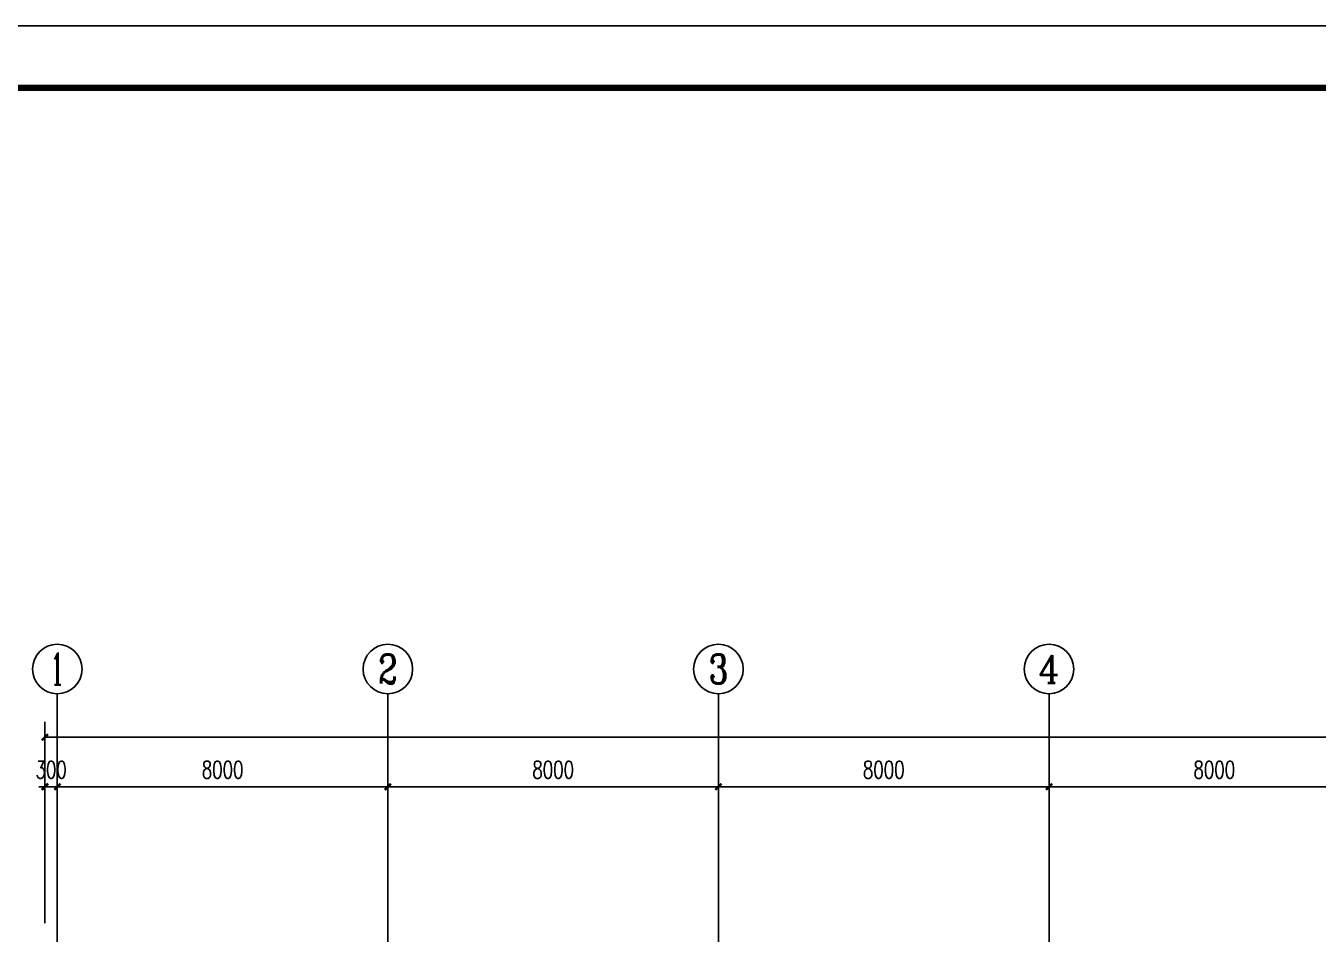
# Model space of a CAD drawing. Extents: x 0 to 2972856, y -1269770 to 0.
# Drawn here: x 2674394 to 2705669, y -870466 to -847999 of the extents above; entities that cross this region are included whole.
import ezdxf
from ezdxf.enums import TextEntityAlignment as Align

# ---------------------------------------------------------------- set-up
doc = ezdxf.new("R2010")
doc.units = 0
doc.header["$LTSCALE"] = 1000
doc.header["$PDSIZE"] = 50
doc.linetypes.add('接地线', pattern=[1.35002, 0.5, -1e-05, 1e-05, 0.5, -0.125, 0.1, -0.125])
for name, color, linetype in [('1-建筑底图', 8, 'Continuous'), ('AXIS_TEXT', 7, 'Continuous'), ('BTTK', 7, 'Continuous'), ('PUB_TITLE', 7, 'Continuous'), ('电-线路-接地网', 6, '接地线')]:
    doc.layers.add(name, color=color, linetype=linetype)
doc.layers.add('yichutu', color=7, linetype='Continuous', true_color=0xffffff, plot=False)
doc.styles.add('_TCH_AXIS', font='COMPLEX', dxfattribs={"bigfont": 'GBCBIG'})
doc.styles.add('A_DIM_T3', font='SIMPLEX', dxfattribs={"width": 0.7, "bigfont": 'HZ'})
doc.styles.add('COMPLEX', font='COMPLEX')
doc.styles.add('HZ(TK)', font='geniso.shx', dxfattribs={"width": 0.9, "bigfont": 'hztxt.shx'})
doc.dimstyles.new('_TCH_ARCH&&150', dxfattribs={"dimtxt": 420, "dimasz": 150, "dimexe": 375, "dimexo": 450, "dimgap": 202.5, "dimtad": 1, "dimdec": 0, "dimzin": 0, "dimdsep": 46, "dimtxsty": 'A_DIM_T3', "dimblk": 'ARCHTICK', "dimcen": 0.09, "dimclrt": 7, "dimazin": 2, "dimtfac": 1, "dimtdec": 0, "dimtix": 1, "dimtmove": 2, "dimatfit": 3, "dimfxl": 150, "dimtolj": 1, "dimtzin": 0, "dimarcsym": 0})

# ---------------------------------------------------------------- blocks, each defined once
blk = doc.blocks.new('vhtemplate_2020年新竖式图框_A0')
at = {"layer": 'PUB_TITLE', "color": 7}
blk.add_lwpolyline([(0, 0), (1189, 0), (1189, 841), (0, 841)], close=True, dxfattribs=at)
at = {"layer": 'PUB_TITLE', "const_width": 1}
blk.add_lwpolyline([(25, 10), (1179, 10), (1179, 831), (25, 831)], close=True, dxfattribs=at)
at = {"layer": 'BTTK', "color": 4, "style": 'HZ(TK)', "width": 0.9}
for tag, p in [('合作单位', (1144, 743.5)), ('建设单位', (1144, 209.5)), ('工程名称', (1144, 176.5)), ('子项名称', (1154, 160)), ('图纸名称', (1144, 141))]:
    blk.add_attdef(tag, text='', height=3.5, dxfattribs=at).set_placement(p, align=Align.MIDDLE_CENTER)
for tag, p in [('注册证书号', (1156.5, 309.01)), ('注册印章号', (1156.5, 301.01)), ('设计号', (1154, 193)), ('图别', (1137.75, 34)), ('图号', (1170.25, 34)), ('版本号', (1137.75, 26)), ('日期', (1170.25, 26))]:
    blk.add_attdef(tag, text='', height=3.5, dxfattribs=at).set_placement(p, align=Align.MIDDLE)
blk = doc.blocks.new('yct-1189-841-178350-126150-150-0.0')
at = {"layer": 'yichutu', "color": 7, "linetype": 'ByBlock', "true_color": 0xffffff}
blk.add_lwpolyline([(0, 0), (0, 126150), (178350, 126150), (178350, 0)], close=True, dxfattribs=at)
blk = doc.blocks.new('_ArchTick')
at = {"color": 0, "linetype": 'ByBlock', "const_width": 0.4}
blk.add_lwpolyline([(-0.5, -0.5), (0.5, 0.5)], dxfattribs=at)
blk = doc.blocks.new('*D91')
at = {"layer": '1-建筑底图', "color": 0, "lineweight": -2, "transparency": 16777216}
for p, q in [((2060077, -726076), (2060077, -721201)), ((2167277, -726076), (2167277, -721201)), ((2060077, -721576), (2167277, -721576))]:
    blk.add_line(p, q, dxfattribs=at)
at = {"layer": 'Defpoints', "color": 0, "transparency": 16777216}
for p in [(2167277, -721576), (2060077, -726526), (2167277, -726526)]:
    blk.add_point(p, dxfattribs=at)
at = {"layer": '1-建筑底图', "color": 0, "lineweight": -2, "transparency": 16777216, "xscale": 150, "yscale": 150, "zscale": 150, "rotation": 180}
blk.add_blockref('_ArchTick', (2060077, -721576), dxfattribs=at)
at = {"layer": '1-建筑底图', "color": 0, "lineweight": -2, "transparency": 16777216, "xscale": 150, "yscale": 150, "zscale": 150}
blk.add_blockref('_ArchTick', (2167277, -721576), dxfattribs=at)
at = {"layer": '1-建筑底图', "color": 7, "transparency": 16777216, "insert": (2113677, -721164), "char_height": 420, "attachment_point": 5, "style": 'A_DIM_T3'}
blk.add_mtext('\\A1;107200', dxfattribs=at)
blk = doc.blocks.new('*D92')
at = {"layer": '1-建筑底图', "color": 0, "lineweight": -2, "transparency": 16777216}
for p, q in [((2060077, -726076), (2060077, -722401)), ((2060377, -726076), (2060377, -722401)), ((2060077, -722776), (2059927, -722776)), ((2060077, -722776), (2060377, -722776)), ((2060377, -722776), (2060527, -722776))]:
    blk.add_line(p, q, dxfattribs=at)
at = {"layer": 'Defpoints', "color": 0, "transparency": 16777216}
for p in [(2060377, -722776), (2060077, -726526), (2060377, -726526)]:
    blk.add_point(p, dxfattribs=at)
at = {"layer": '1-建筑底图', "color": 0, "lineweight": -2, "transparency": 16777216, "xscale": 150, "yscale": 150, "zscale": 150}
blk.add_blockref('_ArchTick', (2060077, -722776), dxfattribs=at)
at = {"layer": '1-建筑底图', "color": 0, "lineweight": -2, "transparency": 16777216, "xscale": 150, "yscale": 150, "zscale": 150, "rotation": 180}
blk.add_blockref('_ArchTick', (2060377, -722776), dxfattribs=at)
at = {"layer": '1-建筑底图', "color": 7, "transparency": 16777216, "insert": (2060227, -722364), "char_height": 420, "attachment_point": 5, "style": 'A_DIM_T3'}
blk.add_mtext('\\A1;300', dxfattribs=at)
blk = doc.blocks.new('*D93')
at = {"layer": '1-建筑底图', "color": 0, "lineweight": -2, "transparency": 16777216}
for p, q in [((2060377, -726076), (2060377, -722401)), ((2068377, -726076), (2068377, -722401)), ((2060377, -722776), (2068377, -722776))]:
    blk.add_line(p, q, dxfattribs=at)
at = {"layer": 'Defpoints', "color": 0, "transparency": 16777216}
for p in [(2068377, -722776), (2060377, -726526), (2068377, -726526)]:
    blk.add_point(p, dxfattribs=at)
at = {"layer": '1-建筑底图', "color": 0, "lineweight": -2, "transparency": 16777216, "xscale": 150, "yscale": 150, "zscale": 150, "rotation": 180}
blk.add_blockref('_ArchTick', (2060377, -722776), dxfattribs=at)
at = {"layer": '1-建筑底图', "color": 0, "lineweight": -2, "transparency": 16777216, "xscale": 150, "yscale": 150, "zscale": 150}
blk.add_blockref('_ArchTick', (2068377, -722776), dxfattribs=at)
at = {"layer": '1-建筑底图', "color": 7, "transparency": 16777216, "insert": (2064377, -722364), "char_height": 420, "attachment_point": 5, "style": 'A_DIM_T3'}
blk.add_mtext('\\A1;8000', dxfattribs=at)
blk = doc.blocks.new('*D94')
at = {"layer": '1-建筑底图', "color": 0, "lineweight": -2, "transparency": 16777216}
for p, q in [((2068377, -726076), (2068377, -722401)), ((2076377, -726076), (2076377, -722401)), ((2068377, -722776), (2076377, -722776))]:
    blk.add_line(p, q, dxfattribs=at)
at = {"layer": 'Defpoints', "color": 0, "transparency": 16777216}
for p in [(2076377, -722776), (2068377, -726526), (2076377, -726526)]:
    blk.add_point(p, dxfattribs=at)
at = {"layer": '1-建筑底图', "color": 0, "lineweight": -2, "transparency": 16777216, "xscale": 150, "yscale": 150, "zscale": 150, "rotation": 180}
blk.add_blockref('_ArchTick', (2068377, -722776), dxfattribs=at)
at = {"layer": '1-建筑底图', "color": 0, "lineweight": -2, "transparency": 16777216, "xscale": 150, "yscale": 150, "zscale": 150}
blk.add_blockref('_ArchTick', (2076377, -722776), dxfattribs=at)
at = {"layer": '1-建筑底图', "color": 7, "transparency": 16777216, "insert": (2072377, -722364), "char_height": 420, "attachment_point": 5, "style": 'A_DIM_T3'}
blk.add_mtext('\\A1;8000', dxfattribs=at)
blk = doc.blocks.new('*D95')
at = {"layer": '1-建筑底图', "color": 0, "lineweight": -2, "transparency": 16777216}
for p, q in [((2076377, -726076), (2076377, -722401)), ((2084377, -726076), (2084377, -722401)), ((2076377, -722776), (2084377, -722776))]:
    blk.add_line(p, q, dxfattribs=at)
at = {"layer": 'Defpoints', "color": 0, "transparency": 16777216}
for p in [(2084377, -722776), (2076377, -726526), (2084377, -726526)]:
    blk.add_point(p, dxfattribs=at)
at = {"layer": '1-建筑底图', "color": 0, "lineweight": -2, "transparency": 16777216, "xscale": 150, "yscale": 150, "zscale": 150, "rotation": 180}
blk.add_blockref('_ArchTick', (2076377, -722776), dxfattribs=at)
at = {"layer": '1-建筑底图', "color": 0, "lineweight": -2, "transparency": 16777216, "xscale": 150, "yscale": 150, "zscale": 150}
blk.add_blockref('_ArchTick', (2084377, -722776), dxfattribs=at)
at = {"layer": '1-建筑底图', "color": 7, "transparency": 16777216, "insert": (2080377, -722364), "char_height": 420, "attachment_point": 5, "style": 'A_DIM_T3'}
blk.add_mtext('\\A1;8000', dxfattribs=at)
blk = doc.blocks.new('*D96')
at = {"layer": '1-建筑底图', "color": 0, "lineweight": -2, "transparency": 16777216}
for p, q in [((2084377, -726076), (2084377, -722401)), ((2092377, -726076), (2092377, -722401)), ((2084377, -722776), (2092377, -722776))]:
    blk.add_line(p, q, dxfattribs=at)
at = {"layer": 'Defpoints', "color": 0, "transparency": 16777216}
for p in [(2092377, -722776), (2084377, -726526), (2092377, -726526)]:
    blk.add_point(p, dxfattribs=at)
at = {"layer": '1-建筑底图', "color": 0, "lineweight": -2, "transparency": 16777216, "xscale": 150, "yscale": 150, "zscale": 150, "rotation": 180}
blk.add_blockref('_ArchTick', (2084377, -722776), dxfattribs=at)
at = {"layer": '1-建筑底图', "color": 0, "lineweight": -2, "transparency": 16777216, "xscale": 150, "yscale": 150, "zscale": 150}
blk.add_blockref('_ArchTick', (2092377, -722776), dxfattribs=at)
at = {"layer": '1-建筑底图', "color": 7, "transparency": 16777216, "insert": (2088377, -722364), "char_height": 420, "attachment_point": 5, "style": 'A_DIM_T3'}
blk.add_mtext('\\A1;8000', dxfattribs=at)
blk = doc.blocks.new('_AXISO')
blk.add_circle((0, 0), 0.5)
at = {"layer": 'AXIS_TEXT', "style": 'COMPLEX', "width": 1.041667}
blk.add_attdef('A', text='', height=0.56, dxfattribs=at).set_placement((-0.25, -0.28), (0.25, -0.28), align=Align.FIT)
blk = doc.blocks.new('1-1层建筑底图')
at = {"layer": '1-建筑底图'}
for p, q in [((2060376.6, -726526.3), (2060376.6, -720526.3)), ((2068376.6, -726526.3), (2068376.6, -720526.3)), ((2076376.6, -726526.3), (2076376.6, -720526.3)), ((2084376.6, -726526.3), (2084376.6, -720526.3))]:
    blk.add_line(p, q, dxfattribs=at)
ref = blk.add_blockref('_AXISO', (2060376.6, -719926.3), dxfattribs=dict(at, xscale=1200, yscale=1200, zscale=1200))
ref.add_attrib('A', '1', dxfattribs={"layer": 'AXIS_TEXT', "height": 772.1, "style": '_TCH_AXIS'}).set_placement((2060211.2, -720312.3), (2060542.1, -720312.3), align=Align.FIT)
ref = blk.add_blockref('_AXISO', (2068376.6, -719926.3), dxfattribs=dict(at, xscale=1200, yscale=1200, zscale=1200))
ref.add_attrib('A', '2', dxfattribs={"layer": 'AXIS_TEXT', "height": 698.9, "style": '_TCH_AXIS'}).set_placement((2068143.6, -720275.8), (2068609.6, -720275.8), align=Align.FIT)
ref = blk.add_blockref('_AXISO', (2076376.6, -719926.3), dxfattribs=dict(at, xscale=1200, yscale=1200, zscale=1200))
ref.add_attrib('A', '3', dxfattribs={"layer": 'AXIS_TEXT', "height": 698.9, "style": '_TCH_AXIS'}).set_placement((2076143.6, -720275.8), (2076609.6, -720275.8), align=Align.FIT)
ref = blk.add_blockref('_AXISO', (2084376.6, -719926.3), dxfattribs=dict(at, xscale=1200, yscale=1200, zscale=1200))
ref.add_attrib('A', '4', dxfattribs={"layer": 'AXIS_TEXT', "height": 668.2, "style": '_TCH_AXIS'}).set_placement((2084122.1, -720260.4), (2084631.2, -720260.4), align=Align.FIT)
for p1, p2, distance, picture, middle in [((2060076.6, -726526.3), (2167276.6, -726526.3), 4950, '*D91', (2113676.6, -721163.8)), ((2060076.6, -726526.3), (2060376.6, -726526.3), 3750, '*D92', (2060226.6, -722363.8)), ((2060376.6, -726526.3), (2068376.6, -726526.3), 3750, '*D93', (2064376.6, -722363.8)), ((2068376.6, -726526.3), (2076376.6, -726526.3), 3750, '*D94', (2072376.6, -722363.8)), ((2076376.6, -726526.3), (2084376.6, -726526.3), 3750, '*D95', (2080376.6, -722363.8)), ((2084376.6, -726526.3), (2092376.6, -726526.3), 3750, '*D96', (2088376.6, -722363.8))]:
    dim = blk.add_aligned_dim(p1=p1, p2=p2, distance=distance, dimstyle='_TCH_ARCH&&150', dxfattribs=at)
    dim.commit()
    dim.dimension.update_dxf_attribs({"geometry": picture, "text_midpoint": middle})

msp = doc.modelspace()

# ---------------------------------------------------------------- block references
at = {"layer": '1-建筑底图', "linetype": 'ByBlock'}
msp.add_blockref('1-1层建筑底图', (614779, -143639), dxfattribs=at)
at = {"layer": 'yichutu', "linetype": 'ByBlock'}
msp.add_blockref('yct-1189-841-178350-126150-150-0.0', (2649646, -974149), dxfattribs=at)
at = {"layer": '电-线路-接地网', "linetype": 'ByBlock', "xscale": 150, "yscale": 150, "zscale": 150}
msp.add_blockref('vhtemplate_2020年新竖式图框_A0', (2649646, -974149), dxfattribs=at)

doc.saveas('drawing.dxf')
